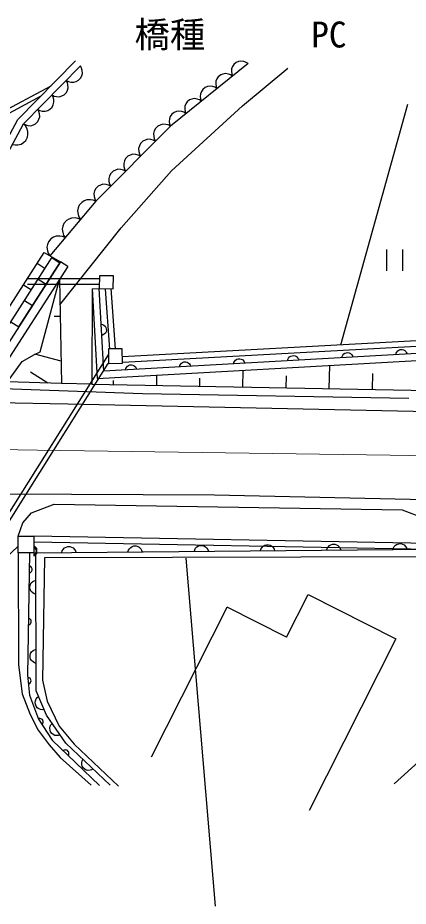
# Model space of a CAD drawing. Units: millimetres, scale not verified. Extents: x 40000 to 680000, y 20000 to 380000.
# Drawn here: x 202680 to 230310, y 256246 to 319038 of the extents above; entities that cross this region are included whole.
import ezdxf
from ezdxf.enums import TextEntityAlignment as Align

# ---------------------------------------------------------------- set-up
doc = ezdxf.new("R2010")
doc.units = ezdxf.units.MM
doc.header["$LTSCALE"] = 1000
doc.linetypes.add('CHAIN', pattern=[18.5, 12, -1.5, 3.5, -1.5])
for name, color, linetype, lineweight in [('M-BGD', 7, 'Continuous', 25), ('M-BMK', 2, 'CHAIN', 13), ('M-STR-HTXT', 7, 'Continuous', 13), ('M-STR-STRC', 7, 'Continuous', 25)]:
    doc.layers.add(name, color=color, linetype=linetype, lineweight=lineweight)
doc.styles.add('ＭＳ ゴシック', font='')
doc.styles.get('ＭＳ ゴシック').set_extended_font_data('MS Gothic')

msp = doc.modelspace()

# ---------------------------------------------------------------- linework, layer by layer
at = {"layer": 'M-BGD'}
for p, q in [((202683, 311838), (206767, 315987)), ((203089, 311538), (207124, 315636)), ((218974, 315795), (213478, 311379)), ((218588, 312823), (221798, 315479)), ((196345, 309589), (205037, 314229)), ((195412, 308750), (204331, 313512)), ((213553, 308225), (218588, 312823)), ((199504, 305962), (202683, 311838)), ((199943, 305724), (203089, 311538)), ((213478, 311379), (208204, 306073)), ((209986, 304182), (213553, 308225)), ((208204, 306073), (204945, 302213)), ((205668, 298745), (209986, 304182)), ((198721, 293363), (204545, 302441)), ((199501, 293349), (205123, 302112)), ((204545, 302441), (205709, 301779)), ((205104, 302082), (205663, 301724)), ((228770, 302655), (228770, 301155)), ((229921, 301155), (229921, 302655)), ((205709, 301779), (200273, 293336)), ((206214, 301454), (200978, 293323)), ((202751, 297184), (205702, 301783)), ((204059, 301685), (204619, 301326)), ((206214, 301454), (205709, 301779)), ((208462, 300809), (208450, 299904)), ((209448, 300795), (208462, 300809)), ((209436, 299891), (209448, 300795)), ((203089, 300172), (203648, 299813)), ((203377, 300222), (208459, 300211)), ((203378, 300622), (208460, 300611)), ((204133, 300569), (204693, 300211)), ((204271, 295430), (205632, 300550)), ((205632, 300550), (205778, 293192)), ((207951, 299876), (207930, 293143)), ((207951, 299876), (208450, 299904)), ((207951, 299876), (208309, 293533)), ((208450, 299904), (209436, 299891)), ((208780, 294061), (208450, 299904)), ((209204, 295610), (208890, 299864)), ((209603, 295640), (209289, 299893)), ((203163, 299056), (203722, 298698)), ((205684, 297930), (205252, 297921)), ((202192, 297543), (202751, 297185)), ((210086, 295091), (250581, 297302)), ((250874, 296451), (208780, 294061)), ((210108, 294691), (250610, 296903)), ((208309, 293533), (250909, 295953)), ((198149, 277840), (209099, 295216)), ((202992, 294745), (203860, 295248)), ((203860, 295248), (204271, 295430)), ((205747, 294771), (203898, 295265)), ((210078, 295646), (209093, 295633)), ((209093, 295633), (209107, 294606)), ((210092, 294619), (210078, 295646)), ((198510, 277850), (209069, 294606)), ((201964, 293306), (202992, 294745)), ((209107, 294606), (210092, 294619)), ((204820, 293221), (203586, 293992)), ((218617, 292937), (218639, 294119)), ((224723, 292819), (224755, 294466)), ((227776, 292760), (227798, 293888)), ((205778, 293192), (201964, 293306)), ((209457, 293114), (209463, 293405)), ((212510, 293055), (212524, 293772)), ((215563, 292996), (215574, 293566)), ((221670, 292878), (221686, 293727)), ((211514, 292452), (201648, 292811)), ((207930, 293143), (205778, 293192)), ((207930, 293143), (238033, 292588)), ((182067, 292180), (206234, 291748)), ((230342, 292124), (211514, 292452)), ((206234, 291748), (238411, 291079)), ((201418, 285400), (216591, 285330)), ((216591, 285330), (231498, 284982)), ((203653, 284053), (205257, 284670)), ((205257, 284670), (229890, 284259)), ((203036, 283354), (203653, 284053)), ((229890, 284259), (230877, 283889)), ((202706, 282403), (203036, 283354)), ((202706, 281221), (202706, 282403)), ((202706, 282403), (203828, 282403)), ((232070, 281874), (203828, 282403)), ((203828, 282403), (203828, 281221)), ((203828, 282003), (232063, 281474)), ((198643, 277853), (202706, 281684)), ((203952, 281230), (232063, 281474)), ((203828, 281221), (202706, 281221)), ((202706, 281221), (202739, 273315)), ((203506, 281221), (203367, 272587)), ((203980, 271471), (203952, 281230)), ((204563, 280868), (204423, 272224)), ((232026, 280951), (204563, 280868)), ((229302, 264887), (245000, 279096)), ((221705, 275263), (223230, 278277)), ((223230, 278277), (229428, 275142)), ((212137, 266799), (217495, 277392)), ((221705, 275263), (217495, 277392)), ((229428, 275142), (223298, 263022)), ((202739, 273315), (202988, 271251)), ((203367, 272587), (203506, 271165)), ((204423, 272224), (204758, 270746)), ((204705, 269743), (203980, 271471)), ((202988, 271251), (203557, 269792)), ((203506, 271165), (204148, 269464)), ((204758, 270746), (205622, 268962)), ((203557, 269792), (204127, 268689)), ((204148, 269464), (205123, 267986)), ((206071, 267763), (204705, 269743)), ((205622, 268962), (206682, 267707)), ((204127, 268689), (204910, 267658)), ((204910, 267658), (205692, 266768)), ((205123, 267986), (208469, 264780)), ((209222, 264808), (206071, 267763)), ((206682, 267707), (209805, 264724)), ((205692, 266768), (207863, 264811))]:
    msp.add_line(p, q, dxfattribs=at)
for points in [[(218974, 315795), (218831, 315888), (218679, 315942), (218475, 315977), (218301, 315946), (218139, 315884), (217968, 315747), (217872, 315602), (217804, 315439), (217794, 315232), (217817, 315074), (217875, 314912)], [(206115, 314612), (206270, 314534), (206431, 314497), (206642, 314486), (206814, 314538), (206971, 314621), (207128, 314780), (207208, 314938), (207257, 315111), (207243, 315322), (207201, 315479), (207124, 315636)], [(205106, 313587), (205262, 313509), (205422, 313473), (205633, 313461), (205806, 313514), (205963, 313596), (206119, 313755), (206199, 313913), (206249, 314086), (206234, 314297), (206192, 314455), (206115, 314612)], [(217875, 314912), (217732, 315005), (217580, 315059), (217376, 315094), (217202, 315063), (217039, 315000), (216869, 314863), (216773, 314718), (216705, 314555), (216695, 314348), (216718, 314190), (216776, 314029)], [(216776, 314029), (216633, 314122), (216481, 314176), (216276, 314211), (216102, 314180), (215940, 314117), (215770, 313980), (215674, 313835), (215606, 313672), (215596, 313465), (215619, 313307), (215676, 313145)], [(204097, 312562), (204253, 312485), (204413, 312448), (204625, 312437), (204797, 312489), (204954, 312572), (205110, 312730), (205190, 312889), (205240, 313062), (205225, 313273), (205184, 313430), (205106, 313587)], [(215676, 313145), (215534, 313239), (215381, 313293), (215177, 313328), (215003, 313296), (214841, 313234), (214671, 313097), (214574, 312952), (214507, 312789), (214497, 312582), (214519, 312424), (214577, 312262)], [(203089, 311538), (203244, 311460), (203405, 311423), (203616, 311412), (203788, 311464), (203945, 311547), (204102, 311706), (204182, 311864), (204231, 312037), (204217, 312248), (204175, 312405), (204097, 312562)], [(214577, 312262), (214434, 312355), (214282, 312410), (214078, 312444), (213904, 312413), (213742, 312351), (213571, 312214), (213475, 312069), (213407, 311906), (213397, 311699), (213420, 311541), (213478, 311379)], [(202302, 310084), (202499, 310048), (202688, 310059), (202924, 310114), (203098, 310227), (203245, 310368), (203367, 310593), (203405, 310794), (203404, 311001), (203321, 311229), (203224, 311389), (203089, 311538)], [(213478, 311379), (213316, 311460), (213149, 311500), (212930, 311512), (212750, 311459), (212586, 311374), (212423, 311209), (212339, 311045), (212286, 310865), (212300, 310645), (212343, 310481), (212423, 310318)], [(212423, 310318), (212261, 310399), (212095, 310438), (211875, 310451), (211695, 310398), (211532, 310312), (211368, 310148), (211284, 309984), (211232, 309804), (211246, 309584), (211288, 309420), (211368, 309257)], [(211368, 309257), (211207, 309338), (211040, 309377), (210820, 309390), (210641, 309336), (210477, 309251), (210313, 309087), (210229, 308923), (210177, 308743), (210191, 308523), (210234, 308359), (210313, 308195)], [(210313, 308195), (210152, 308277), (209985, 308316), (209765, 308329), (209586, 308275), (209422, 308190), (209259, 308026), (209174, 307861), (209122, 307681), (209136, 307462), (209179, 307298), (209259, 307134)], [(209259, 307134), (209097, 307216), (208930, 307255), (208711, 307268), (208531, 307214), (208367, 307129), (208204, 306964), (208120, 306800), (208067, 306620), (208081, 306401), (208124, 306237), (208204, 306073)], [(208204, 306073), (208015, 306150), (207825, 306178), (207577, 306173), (207380, 306096), (207205, 305986), (207036, 305786), (206957, 305594), (206915, 305388), (206950, 305143), (207013, 304963), (207118, 304787)], [(207118, 304787), (206929, 304863), (206738, 304892), (206491, 304886), (206294, 304810), (206118, 304699), (205950, 304500), (205871, 304308), (205828, 304101), (205864, 303856), (205927, 303676), (206031, 303500)], [(206031, 303500), (205843, 303577), (205652, 303605), (205405, 303599), (205208, 303523), (205032, 303413), (204864, 303213), (204784, 303021), (204742, 302815), (204778, 302570), (204841, 302390), (204945, 302213)], [(208593, 297382), (208686, 297355), (208767, 297311), (208859, 297241), (208912, 297155), (208945, 297063), (208952, 296939), (208929, 296844), (208886, 296753), (208803, 296670), (208728, 296618), (208638, 296583)], [(221774, 294799), (221801, 294892), (221844, 294973), (221915, 295065), (222000, 295118), (222093, 295151), (222216, 295158), (222312, 295136), (222402, 295093), (222485, 295009), (222538, 294934), (222573, 294844)], [(225601, 295016), (225627, 295110), (225671, 295190), (225742, 295282), (225827, 295335), (225919, 295369), (226043, 295376), (226138, 295353), (226229, 295310), (226312, 295227), (226364, 295151), (226399, 295061)], [(229427, 295233), (229454, 295327), (229498, 295408), (229569, 295500), (229654, 295553), (229746, 295586), (229870, 295593), (229965, 295570), (230056, 295527), (230139, 295444), (230191, 295369), (230226, 295279)], [(210294, 294147), (210321, 294240), (210364, 294321), (210435, 294413), (210520, 294466), (210612, 294499), (210736, 294506), (210832, 294484), (210922, 294441), (211005, 294357), (211057, 294282), (211093, 294192)], [(214121, 294364), (214147, 294458), (214191, 294538), (214262, 294630), (214347, 294683), (214439, 294716), (214563, 294724), (214658, 294701), (214749, 294658), (214832, 294575), (214884, 294499), (214919, 294409)], [(217947, 294581), (217974, 294675), (218018, 294755), (218088, 294848), (218174, 294901), (218266, 294934), (218390, 294941), (218485, 294918), (218576, 294875), (218659, 294792), (218711, 294717), (218746, 294627)], [(203828, 281183), (203885, 281202), (203934, 281232), (203989, 281281), (204019, 281336), (204038, 281394), (204038, 281472), (204019, 281531), (203989, 281586), (203934, 281634), (203885, 281663), (203828, 281683)], [(203828, 281143), (203885, 281161), (203934, 281191), (203989, 281240), (204019, 281295), (204038, 281354), (204038, 281431), (204019, 281490), (203989, 281545), (203934, 281594), (203885, 281623), (203828, 281643)], [(203828, 281102), (203885, 281121), (203934, 281151), (203989, 281199), (204019, 281254), (204038, 281313), (204038, 281391), (204019, 281449), (203989, 281504), (203934, 281553), (203885, 281582), (203828, 281602)], [(203828, 281061), (203885, 281080), (203934, 281110), (203989, 281159), (204019, 281214), (204038, 281272), (204038, 281350), (204019, 281409), (203989, 281464), (203934, 281512), (203885, 281541), (203828, 281561)], [(203828, 281021), (203885, 281039), (203934, 281069), (203989, 281118), (204019, 281173), (204038, 281232), (204038, 281309), (204019, 281368), (203989, 281423), (203934, 281472), (203885, 281501), (203828, 281521)], [(205795, 281246), (205834, 281361), (205893, 281459), (205987, 281570), (206097, 281631), (206214, 281667), (206369, 281668), (206487, 281634), (206597, 281575), (206696, 281466), (206756, 281369), (206795, 281255)], [(210480, 281287), (210519, 281402), (210578, 281500), (210672, 281611), (210782, 281672), (210899, 281708), (211054, 281709), (211172, 281675), (211282, 281616), (211381, 281507), (211442, 281410), (211480, 281295)], [(215165, 281327), (215204, 281443), (215263, 281541), (215358, 281651), (215467, 281712), (215584, 281748), (215739, 281750), (215857, 281716), (215967, 281657), (216066, 281548), (216127, 281451), (216165, 281336)], [(219851, 281368), (219890, 281483), (219949, 281581), (220043, 281692), (220152, 281753), (220269, 281789), (220424, 281790), (220542, 281756), (220653, 281697), (220751, 281588), (220812, 281491), (220850, 281377)], [(224536, 281408), (224575, 281524), (224634, 281622), (224728, 281733), (224837, 281794), (224955, 281830), (225110, 281831), (225227, 281797), (225338, 281738), (225436, 281629), (225497, 281532), (225536, 281417)], [(229221, 281449), (229260, 281564), (229319, 281663), (229413, 281773), (229523, 281834), (229640, 281870), (229795, 281872), (229913, 281838), (230023, 281779), (230121, 281669), (230182, 281572), (230221, 281458)], [(203483, 279797), (203541, 279815), (203590, 279844), (203646, 279892), (203677, 279946), (203697, 280005), (203698, 280082), (203680, 280141), (203651, 280197), (203597, 280246), (203548, 280276), (203491, 280297)], [(203961, 278290), (203846, 278330), (203748, 278390), (203638, 278484), (203577, 278594), (203542, 278712), (203542, 278867), (203576, 278984), (203636, 279094), (203746, 279192), (203843, 279252), (203958, 279290)], [(203424, 276109), (203482, 276127), (203531, 276156), (203587, 276204), (203617, 276259), (203637, 276317), (203638, 276395), (203621, 276454), (203591, 276509), (203537, 276559), (203489, 276588), (203432, 276609)], [(203975, 273411), (203860, 273451), (203762, 273510), (203652, 273605), (203591, 273715), (203556, 273832), (203556, 273987), (203590, 274105), (203650, 274215), (203760, 274313), (203857, 274373), (203972, 274411)], [(203431, 271937), (203486, 271961), (203532, 271995), (203582, 272049), (203606, 272107), (203619, 272167), (203611, 272244), (203587, 272301), (203552, 272353), (203492, 272396), (203441, 272420), (203382, 272434)], [(204536, 270146), (204415, 270138), (204301, 270156), (204163, 270201), (204065, 270279), (203988, 270374), (203928, 270517), (203915, 270639), (203927, 270764), (203991, 270896), (204058, 270989), (204149, 271068)], [(204404, 269076), (204442, 269123), (204466, 269175), (204485, 269246), (204479, 269308), (204463, 269368), (204420, 269432), (204372, 269471), (204317, 269500), (204244, 269511), (204187, 269508), (204128, 269493)], [(205672, 268341), (205555, 268309), (205441, 268303), (205296, 268319), (205184, 268375), (205089, 268452), (205001, 268580), (204963, 268696), (204950, 268821), (204985, 268963), (205031, 269068), (205104, 269164)], [(206264, 266893), (206290, 266948), (206302, 267004), (206305, 267077), (206286, 267137), (206257, 267191), (206201, 267245), (206145, 267272), (206085, 267288), (206012, 267282), (205957, 267267), (205903, 267239)], [(208011, 265943), (207903, 265887), (207793, 265857), (207648, 265842), (207527, 265873), (207418, 265928), (207304, 266034), (207243, 266140), (207204, 266259), (207208, 266406), (207231, 266518), (207282, 266627)]]:
    msp.add_lwpolyline(points, dxfattribs=at)
at = {"layer": 'M-BMK'}
msp.add_lwpolyline([(169116, 289207), (174104, 289091), (179103, 288977), (184092, 288867), (189090, 288763), (194078, 288665), (199077, 288573), (204066, 288487), (209063, 288404), (214051, 288326), (219048, 288255), (224038, 288192), (229037, 288123), (234025, 288035), (239022, 287926), (244008, 287809), (249005, 287697), (253992, 287602), (258988, 287529), (263605, 287478), (268232, 287433)], dxfattribs=at)
at = {"layer": 'M-STR-STRC'}
for p, q in [((225537, 295912), (230277, 312935)), ((214573, 280845), (216638, 256246))]:
    msp.add_line(p, q, dxfattribs=at)

# ---------------------------------------------------------------- texts
at = {"layer": 'M-STR-HTXT', "style": 'ＭＳ ゴシック'}
msp.add_text('橋種\u3000\u3000\u3000PC', height=1833, dxfattribs=at).set_placement((210945, 316388), align=Align.BOTTOM_LEFT)

doc.saveas('drawing.dxf')
